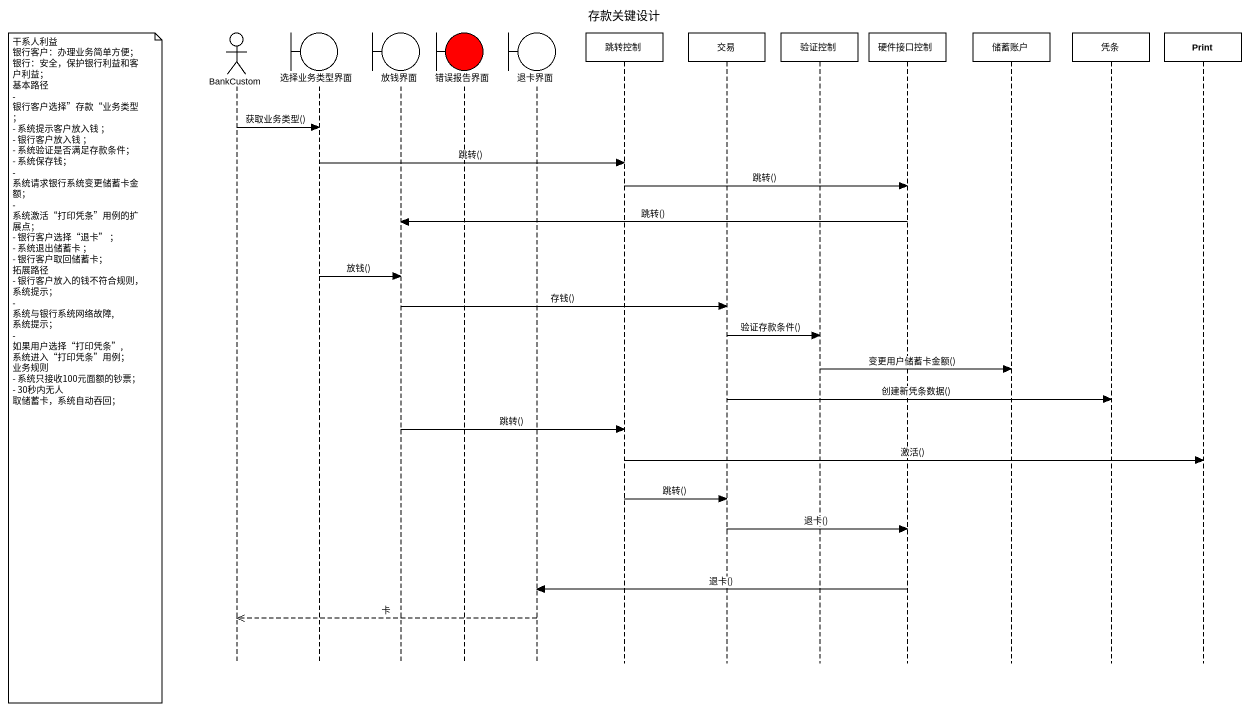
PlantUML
@startuml
title 存款关键设计
hide footbox
actor BankCustom
boundary 选择业务类型界面
boundary 放钱界面
boundary 错误报告界面 #FF0000
boundary 退卡界面
participant 跳转控制
participant 交易
participant 验证控制
participant 硬件接口控制
participant 储蓄账户
participant 凭条
participant Print

BankCustom -> 选择业务类型界面 : 获取业务类型()
选择业务类型界面 -> 跳转控制 : 跳转()
跳转控制 -> 硬件接口控制 : 跳转()
硬件接口控制 -> 放钱界面 : 跳转()
选择业务类型界面 -> 放钱界面 : 放钱()
放钱界面 -> 交易 : 存钱()
交易 -> 验证控制 : 验证存款条件()
note left of BankCustom
  干系人利益
  银行客户：办理业务简单方便；
  银行：安全，保护银行利益和客户利益；
  基本路径
  - 银行客户选择”存款“业务类型；
  - 系统提示客户放入钱 ；
  - 银行客户放入钱 ；
  - 系统验证是否满足存款条件；
  - 系统保存钱；
  - 系统请求银行系统变更储蓄卡金额；
  - 系统激活“打印凭条”用例的扩展点；
  - 银行客户选择“退卡” ；
  - 系统退出储蓄卡 ；
  - 银行客户取回储蓄卡；
  拓展路径
  - 银行客户放入的钱不符合规则， 系统提示；
  - 系统与银行系统网络故障,系统提示；
  - 如果用户选择“打印凭条”,系统进入“打印凭条”用例；
  业务规则
  - 系统只接收100元面额的钞票；
  - 30秒内无人 取储蓄卡，系统自动吞回；
end note
验证控制 -> 储蓄账户 : 变更用户储蓄卡金额()
交易 -> 凭条 : 创建新凭条数据()
放钱界面 -> 跳转控制 : 跳转()
跳转控制 -> Print : 激活()
跳转控制 -> 交易 : 跳转()
交易 -> 硬件接口控制 : 退卡()
硬件接口控制 -> 退卡界面 : 退卡()
退卡界面 -->> BankCustom : 卡
@enduml
